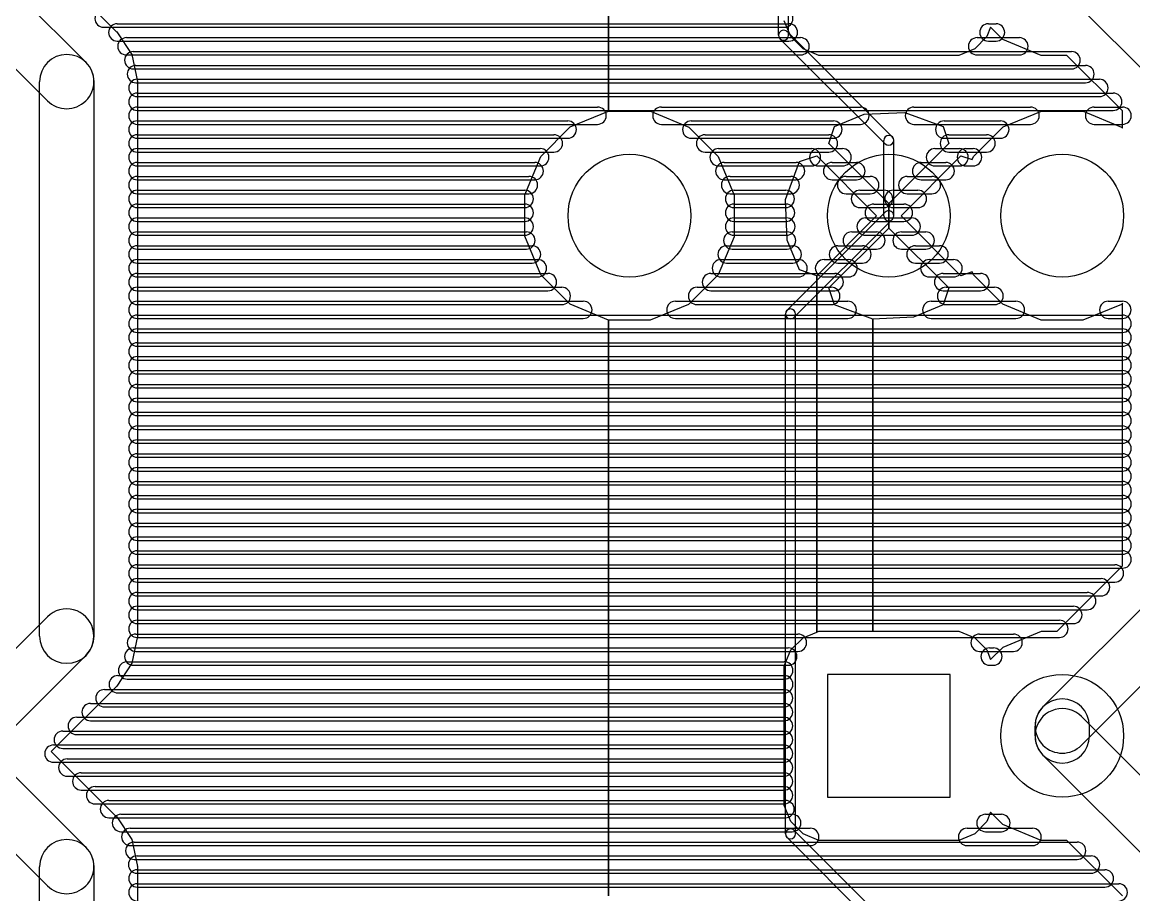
# Model space of a CAD drawing. Extents: x 25909 to 94169, y 14485 to 72115.
# Drawn here: x 83089 to 89500, y 19406 to 24439 of the extents above; entities that cross this region are included whole.
import ezdxf

# ---------------------------------------------------------------- set-up
doc = ezdxf.new("R2010")
doc.units = 0
doc.layers.add('BLACK', color=1, linetype='CONTINUOUS')

msp = doc.modelspace()

# ---------------------------------------------------------------- linework, layer by layer
at = {"layer": 'BLACK'}
for p, q in [((86470, 23926), (86470, 27248)), ((86470, 27248), (86470, 23926)), ((87451, 24364), (87451, 27244)), ((87509, 24364), (87509, 27244)), ((83456, 24208), (82702, 24962)), ((83194, 24824), (83631, 24386)), ((83234, 23986), (82480, 24740)), ((89730, 23986), (88976, 24740)), ((83637, 24430), (87511, 24430)), ((83637, 24430), (87511, 24430)), ((87522, 24356), (87484, 24448)), ((88661, 24430), (88705, 24430)), ((88661, 24430), (88705, 24430)), ((83558, 24410), (87484, 24410)), ((83558, 24410), (87484, 24410)), ((83631, 24386), (83634, 24384)), ((83634, 24384), (83722, 24252)), ((88107, 23778), (87500, 24385)), ((88674, 24411), (88652, 24356)), ((88745, 24340), (88674, 24411)), ((83637, 24330), (87511, 24330)), ((83637, 24330), (87511, 24330)), ((83690, 24350), (87578, 24350)), ((83690, 24350), (87578, 24350)), ((88066, 23737), (87459, 24344)), ((87592, 24286), (87522, 24356)), ((88652, 24356), (88582, 24286)), ((88596, 24350), (88840, 24350)), ((88596, 24350), (88840, 24350)), ((88661, 24330), (88705, 24330)), ((88661, 24330), (88705, 24330)), ((88966, 24248), (88745, 24340)), ((83690, 24250), (87578, 24250)), ((83690, 24250), (87578, 24250)), ((83722, 24252), (83753, 24097)), ((83729, 24270), (89141, 24270)), ((83729, 24270), (89141, 24270)), ((87683, 24248), (87592, 24286)), ((88490, 24248), (87683, 24248)), ((88582, 24286), (88490, 24248)), ((88596, 24250), (88840, 24250)), ((88596, 24250), (88840, 24250)), ((89114, 24248), (88966, 24248)), ((89435, 23928), (89114, 24248)), ((83729, 24170), (89141, 24170)), ((83729, 24170), (89141, 24170)), ((83745, 24190), (89221, 24190)), ((83745, 24190), (89221, 24190)), ((83753, 24110), (89301, 24110)), ((83753, 24110), (89301, 24110)), ((83189, 20898), (83189, 24096)), ((83503, 20898), (83503, 24096)), ((83745, 24090), (89221, 24090)), ((83745, 24090), (89221, 24090)), ((83753, 24097), (83752, 24097)), ((83752, 24097), (83753, 24096)), ((83753, 24096), (83753, 20898)), ((83753, 24030), (89381, 24030)), ((83753, 24030), (89381, 24030)), ((83753, 24010), (89301, 24010)), ((83753, 24010), (89301, 24010)), ((83753, 23950), (86407, 23950)), ((83753, 23950), (86407, 23950)), ((83753, 23930), (89381, 23930)), ((83753, 23930), (89381, 23930)), ((86250, 23835), (86470, 23926)), ((86470, 23926), (86712, 23926)), ((86712, 23926), (86933, 23834)), ((86775, 23950), (87923, 23950)), ((86775, 23950), (87923, 23950)), ((87945, 23909), (88180, 23919)), ((88180, 23919), (88400, 23838)), ((88232, 23950), (88904, 23950)), ((88232, 23950), (88904, 23950)), ((88746, 23835), (88968, 23926)), ((88968, 23926), (89208, 23926)), ((89208, 23926), (89429, 23834)), ((89271, 23950), (89435, 23950)), ((89271, 23950), (89435, 23950)), ((89435, 23828), (89435, 23928)), ((83753, 23870), (86235, 23870)), ((83753, 23870), (86235, 23870)), ((83753, 23850), (86407, 23850)), ((83753, 23850), (86407, 23850)), ((86775, 23850), (87923, 23850)), ((86775, 23850), (87923, 23850)), ((86947, 23870), (87767, 23870)), ((86947, 23870), (87767, 23870)), ((87774, 23838), (87945, 23909)), ((88232, 23850), (88904, 23850)), ((88232, 23850), (88904, 23850)), ((88406, 23870), (88730, 23870)), ((88406, 23870), (88730, 23870)), ((89271, 23850), (89435, 23850)), ((89271, 23850), (89435, 23850)), ((83753, 23790), (86155, 23790)), ((83753, 23790), (86155, 23790)), ((86080, 23665), (86250, 23835)), ((86933, 23834), (87103, 23664)), ((87027, 23790), (87741, 23790)), ((87027, 23790), (87741, 23790)), ((87741, 23739), (87774, 23838)), ((88400, 23838), (88433, 23739)), ((88433, 23790), (88651, 23790)), ((88433, 23790), (88651, 23790)), ((88576, 23665), (88746, 23835)), ((89429, 23834), (89435, 23828)), ((83753, 23770), (86235, 23770)), ((83753, 23770), (86235, 23770)), ((86947, 23770), (87767, 23770)), ((86947, 23770), (87767, 23770)), ((88087, 23394), (87741, 23739)), ((88058, 23323), (88058, 23757)), ((88433, 23739), (88087, 23394)), ((88116, 23323), (88116, 23757)), ((88406, 23770), (88730, 23770)), ((88406, 23770), (88730, 23770)), ((83753, 23710), (86077, 23710)), ((83753, 23710), (86077, 23710)), ((83753, 23690), (86155, 23690)), ((83753, 23690), (86155, 23690)), ((85988, 23444), (86080, 23665)), ((87027, 23690), (87741, 23690)), ((87027, 23690), (87741, 23690)), ((87103, 23664), (87194, 23442)), ((87105, 23710), (87643, 23710)), ((87105, 23710), (87643, 23710)), ((87572, 23636), (87671, 23669)), ((87671, 23669), (88016, 23323)), ((87680, 23710), (87820, 23710)), ((87680, 23710), (87820, 23710)), ((88158, 23323), (88503, 23669)), ((88353, 23710), (88495, 23710)), ((88353, 23710), (88495, 23710)), ((88433, 23690), (88651, 23690)), ((88433, 23690), (88651, 23690)), ((88503, 23669), (88568, 23648)), ((88531, 23710), (88573, 23710)), ((88531, 23710), (88573, 23710)), ((88568, 23648), (88576, 23665)), ((83753, 23630), (86045, 23630)), ((83753, 23630), (86045, 23630)), ((83753, 23610), (86077, 23610)), ((83753, 23610), (86077, 23610)), ((87105, 23610), (87643, 23610)), ((87105, 23610), (87643, 23610)), ((87138, 23630), (87552, 23630)), ((87138, 23630), (87552, 23630)), ((87491, 23416), (87572, 23636)), ((87680, 23610), (87820, 23610)), ((87680, 23610), (87820, 23610)), ((87760, 23630), (87900, 23630)), ((87760, 23630), (87900, 23630)), ((88273, 23630), (88415, 23630)), ((88273, 23630), (88415, 23630)), ((88353, 23610), (88495, 23610)), ((88353, 23610), (88495, 23610)), ((88531, 23610), (88573, 23610)), ((88531, 23610), (88573, 23610)), ((83753, 23550), (86011, 23550)), ((83753, 23550), (86011, 23550)), ((83753, 23530), (86045, 23530)), ((83753, 23530), (86045, 23530)), ((87138, 23530), (87552, 23530)), ((87138, 23530), (87552, 23530)), ((87171, 23550), (87521, 23550)), ((87171, 23550), (87521, 23550)), ((87760, 23530), (87900, 23530)), ((87760, 23530), (87900, 23530)), ((87840, 23550), (87980, 23550)), ((87840, 23550), (87980, 23550)), ((88193, 23550), (88335, 23550)), ((88193, 23550), (88335, 23550)), ((88273, 23530), (88415, 23530)), ((88273, 23530), (88415, 23530)), ((83753, 23470), (85987, 23470)), ((83753, 23470), (85987, 23470)), ((87194, 23470), (87492, 23470)), ((87194, 23470), (87492, 23470)), ((87920, 23470), (88060, 23470)), ((87920, 23470), (88060, 23470)), ((88113, 23470), (88255, 23470)), ((88113, 23470), (88255, 23470)), ((83753, 23450), (86011, 23450)), ((83753, 23450), (86011, 23450)), ((85988, 23204), (85988, 23444)), ((87171, 23450), (87521, 23450)), ((87171, 23450), (87521, 23450)), ((87194, 23442), (87194, 23202)), ((87501, 23181), (87491, 23416)), ((87840, 23450), (87980, 23450)), ((87840, 23450), (87980, 23450)), ((88193, 23450), (88335, 23450)), ((88193, 23450), (88335, 23450)), ((83753, 23390), (85987, 23390)), ((83753, 23390), (85987, 23390)), ((83753, 23370), (85987, 23370)), ((83753, 23370), (85987, 23370)), ((87194, 23390), (87494, 23390)), ((87194, 23390), (87494, 23390)), ((87194, 23370), (87492, 23370)), ((87194, 23370), (87492, 23370)), ((87500, 22778), (88065, 23343)), ((87920, 23370), (88060, 23370)), ((87920, 23370), (88060, 23370)), ((88000, 23390), (88174, 23390)), ((88000, 23390), (88174, 23390)), ((88087, 23252), (88087, 23394)), ((88087, 23394), (88087, 23252)), ((88113, 23370), (88255, 23370)), ((88113, 23370), (88255, 23370)), ((83753, 23310), (85987, 23310)), ((83753, 23310), (85987, 23310)), ((83753, 23290), (85987, 23290)), ((83753, 23290), (85987, 23290)), ((87194, 23310), (87496, 23310)), ((87194, 23310), (87496, 23310)), ((87194, 23290), (87494, 23290)), ((87194, 23290), (87494, 23290)), ((87541, 22737), (88106, 23302)), ((88016, 23323), (87671, 22977)), ((87953, 23310), (88219, 23310)), ((87953, 23310), (88219, 23310)), ((88000, 23290), (88174, 23290)), ((88000, 23290), (88174, 23290)), ((88503, 22977), (88158, 23323)), ((83753, 23230), (85997, 23230)), ((83753, 23230), (85997, 23230)), ((83753, 23210), (85987, 23210)), ((83753, 23210), (85987, 23210)), ((87184, 23230), (87500, 23230)), ((87184, 23230), (87500, 23230)), ((87194, 23210), (87496, 23210)), ((87194, 23210), (87496, 23210)), ((87741, 22907), (88087, 23252)), ((87873, 23230), (88015, 23230)), ((87873, 23230), (88015, 23230)), ((87953, 23210), (88219, 23210)), ((87953, 23210), (88219, 23210)), ((88087, 23252), (88433, 22907)), ((88160, 23230), (88300, 23230)), ((88160, 23230), (88300, 23230)), ((83753, 23150), (86029, 23150)), ((83753, 23150), (86029, 23150)), ((86079, 22982), (85988, 23204)), ((87194, 23202), (87102, 22981)), ((87151, 23150), (87533, 23150)), ((87151, 23150), (87533, 23150)), ((87572, 23010), (87501, 23181)), ((87793, 23150), (87935, 23150)), ((87793, 23150), (87935, 23150)), ((88240, 23150), (88380, 23150)), ((88240, 23150), (88380, 23150)), ((83753, 23130), (85997, 23130)), ((83753, 23130), (85997, 23130)), ((87184, 23130), (87500, 23130)), ((87184, 23130), (87500, 23130)), ((87873, 23130), (88015, 23130)), ((87873, 23130), (88015, 23130)), ((88160, 23130), (88300, 23130)), ((88160, 23130), (88300, 23130)), ((83753, 23070), (86063, 23070)), ((83753, 23070), (86063, 23070)), ((83753, 23050), (86029, 23050)), ((83753, 23050), (86029, 23050)), ((87118, 23070), (87566, 23070)), ((87118, 23070), (87566, 23070)), ((87151, 23050), (87533, 23050)), ((87151, 23050), (87533, 23050)), ((87713, 23070), (87855, 23070)), ((87713, 23070), (87855, 23070)), ((87793, 23050), (87935, 23050)), ((87793, 23050), (87935, 23050)), ((88240, 23050), (88380, 23050)), ((88240, 23050), (88380, 23050)), ((88320, 23070), (88460, 23070)), ((88320, 23070), (88460, 23070)), ((83753, 22990), (86121, 22990)), ((83753, 22990), (86121, 22990)), ((83753, 22970), (86063, 22970)), ((83753, 22970), (86063, 22970)), ((86249, 22812), (86079, 22982)), ((87102, 22981), (86932, 22811)), ((87061, 22990), (87775, 22990)), ((87061, 22990), (87775, 22990)), ((87118, 22970), (87566, 22970)), ((87118, 22970), (87566, 22970)), ((87671, 22977), (87572, 23010)), ((87671, 20921), (87671, 22977)), ((87671, 22977), (87671, 20921)), ((87713, 22970), (87855, 22970)), ((87713, 22970), (87855, 22970)), ((88320, 22970), (88460, 22970)), ((88320, 22970), (88460, 22970)), ((88400, 22990), (88616, 22990)), ((88400, 22990), (88616, 22990)), ((88568, 22999), (88503, 22977)), ((88575, 22982), (88568, 22999)), ((88745, 22812), (88575, 22982)), ((83753, 22910), (86201, 22910)), ((83753, 22910), (86201, 22910)), ((83753, 22890), (86121, 22890)), ((83753, 22890), (86121, 22890)), ((86981, 22910), (87755, 22910)), ((86981, 22910), (87755, 22910)), ((87061, 22890), (87775, 22890)), ((87061, 22890), (87775, 22890)), ((87774, 22808), (87741, 22907)), ((88433, 22907), (88400, 22808)), ((88400, 22890), (88616, 22890)), ((88400, 22890), (88616, 22890)), ((88417, 22910), (88697, 22910)), ((88417, 22910), (88697, 22910)), ((83753, 22830), (86325, 22830)), ((83753, 22830), (86325, 22830)), ((86856, 22830), (87850, 22830)), ((86856, 22830), (87850, 22830)), ((88332, 22830), (88820, 22830)), ((88332, 22830), (88820, 22830)), ((89352, 22830), (89434, 22830)), ((89352, 22830), (89434, 22830)), ((83753, 22810), (86201, 22810)), ((83753, 22810), (86201, 22810)), ((86470, 22720), (86249, 22812)), ((86932, 22811), (86710, 22720)), ((86981, 22810), (87755, 22810)), ((86981, 22810), (87755, 22810)), ((87994, 22727), (87774, 22808)), ((88400, 22808), (88229, 22737)), ((88417, 22810), (88697, 22810)), ((88417, 22810), (88697, 22810)), ((88966, 22720), (88745, 22812)), ((89428, 22811), (89206, 22720)), ((89435, 22818), (89428, 22811)), ((89435, 21303), (89435, 22818)), ((83753, 22750), (89435, 22750)), ((83753, 22750), (89435, 22750)), ((83753, 22730), (86325, 22730)), ((83753, 22730), (86325, 22730)), ((86470, 19399), (86470, 22720)), ((86710, 22720), (86470, 22720)), ((86470, 22720), (86470, 19399)), ((86856, 22730), (87850, 22730)), ((86856, 22730), (87850, 22730)), ((87491, 19758), (87491, 22756)), ((87549, 19758), (87549, 22756)), ((88229, 22737), (87994, 22727)), ((87994, 20926), (87994, 22727)), ((87994, 22727), (87994, 20926)), ((88332, 22730), (88820, 22730)), ((88332, 22730), (88820, 22730)), ((89206, 22720), (88966, 22720)), ((89352, 22730), (89434, 22730)), ((89352, 22730), (89434, 22730)), ((83753, 22670), (89435, 22670)), ((83753, 22670), (89435, 22670)), ((83753, 22650), (89435, 22650)), ((83753, 22650), (89435, 22650)), ((83753, 22590), (89435, 22590)), ((83753, 22590), (89435, 22590)), ((83753, 22570), (89435, 22570)), ((83753, 22570), (89435, 22570)), ((83753, 22510), (89435, 22510)), ((83753, 22510), (89435, 22510)), ((83753, 22490), (89435, 22490)), ((83753, 22490), (89435, 22490)), ((83753, 22430), (89435, 22430)), ((83753, 22430), (89435, 22430)), ((83753, 22410), (89435, 22410)), ((83753, 22410), (89435, 22410)), ((83753, 22350), (89435, 22350)), ((83753, 22350), (89435, 22350)), ((83753, 22330), (89435, 22330)), ((83753, 22330), (89435, 22330)), ((83753, 22270), (89435, 22270)), ((83753, 22270), (89435, 22270)), ((83753, 22250), (89435, 22250)), ((83753, 22250), (89435, 22250)), ((83753, 22190), (89435, 22190)), ((83753, 22190), (89435, 22190)), ((83753, 22170), (89435, 22170)), ((83753, 22170), (89435, 22170)), ((83753, 22110), (89435, 22110)), ((83753, 22110), (89435, 22110)), ((83753, 22090), (89435, 22090)), ((83753, 22090), (89435, 22090)), ((83753, 22030), (89435, 22030)), ((83753, 22030), (89435, 22030)), ((83753, 22010), (89435, 22010)), ((83753, 22010), (89435, 22010)), ((83753, 21950), (89435, 21950)), ((83753, 21950), (89435, 21950)), ((83753, 21930), (89435, 21930)), ((83753, 21930), (89435, 21930)), ((83753, 21870), (89435, 21870)), ((83753, 21870), (89435, 21870)), ((83753, 21850), (89435, 21850)), ((83753, 21850), (89435, 21850)), ((83753, 21790), (89435, 21790)), ((83753, 21790), (89435, 21790)), ((83753, 21770), (89435, 21770)), ((83753, 21770), (89435, 21770)), ((83753, 21710), (89435, 21710)), ((83753, 21710), (89435, 21710)), ((83753, 21690), (89435, 21690)), ((83753, 21690), (89435, 21690)), ((83753, 21630), (89435, 21630)), ((83753, 21630), (89435, 21630)), ((83753, 21610), (89435, 21610)), ((83753, 21610), (89435, 21610)), ((83753, 21550), (89435, 21550)), ((83753, 21550), (89435, 21550)), ((83753, 21530), (89435, 21530)), ((83753, 21530), (89435, 21530)), ((83753, 21470), (89435, 21470)), ((83753, 21470), (89435, 21470)), ((83753, 21450), (89435, 21450)), ((83753, 21450), (89435, 21450)), ((83753, 21390), (89435, 21390)), ((83753, 21390), (89435, 21390)), ((83753, 21370), (89435, 21370)), ((83753, 21370), (89435, 21370)), ((83753, 21310), (89391, 21310)), ((83753, 21310), (89391, 21310)), ((83753, 21290), (89435, 21290)), ((83753, 21290), (89435, 21290)), ((89058, 20926), (89435, 21303)), ((83753, 21230), (89311, 21230)), ((83753, 21230), (89311, 21230)), ((88976, 20491), (89730, 21245)), ((83753, 21210), (89391, 21210)), ((83753, 21210), (89391, 21210)), ((83753, 21150), (89231, 21150)), ((83753, 21150), (89231, 21150)), ((83753, 21130), (89311, 21130)), ((83753, 21130), (89311, 21130)), ((83753, 21070), (89151, 21070)), ((83753, 21070), (89151, 21070)), ((83753, 21050), (89231, 21050)), ((83753, 21050), (89231, 21050)), ((82660, 20435), (83234, 21009)), ((83753, 20990), (89071, 20990)), ((83753, 20990), (89071, 20990)), ((83753, 20970), (89151, 20970)), ((83753, 20970), (89151, 20970)), ((89198, 20269), (89952, 21023)), ((83745, 20910), (87563, 20910)), ((83745, 20910), (87563, 20910)), ((87592, 20888), (87671, 20921)), ((87671, 20921), (87684, 20926)), ((87684, 20926), (87994, 20926)), ((87994, 20926), (88491, 20926)), ((88491, 20926), (88582, 20888)), ((88610, 20910), (88806, 20910)), ((88610, 20910), (88806, 20910)), ((88746, 20835), (88968, 20926)), ((88968, 20926), (89058, 20926)), ((83753, 20898), (83722, 20742)), ((83753, 20890), (89071, 20890)), ((83753, 20890), (89071, 20890)), ((87522, 20818), (87592, 20888)), ((88582, 20888), (88652, 20818)), ((88674, 20764), (88746, 20835)), ((82882, 20213), (83456, 20787)), ((83729, 20830), (87507, 20830)), ((83729, 20830), (87507, 20830)), ((83745, 20810), (87563, 20810)), ((83745, 20810), (87563, 20810)), ((87484, 20727), (87522, 20818)), ((88610, 20810), (88806, 20810)), ((88610, 20810), (88806, 20810)), ((88652, 20818), (88674, 20764)), ((88668, 20830), (88690, 20830)), ((88668, 20830), (88690, 20830)), ((83722, 20742), (83634, 20610)), ((83694, 20750), (87484, 20750)), ((83694, 20750), (87484, 20750)), ((83729, 20730), (87507, 20730)), ((83729, 20730), (87507, 20730)), ((87484, 19920), (87484, 20727)), ((88668, 20730), (88690, 20730)), ((88668, 20730), (88690, 20730)), ((83640, 20670), (87484, 20670)), ((83640, 20670), (87484, 20670)), ((83694, 20650), (87484, 20650)), ((83694, 20650), (87484, 20650)), ((88441, 20677), (87733, 20677)), ((87733, 20677), (87733, 19969)), ((88441, 19969), (88441, 20677)), ((83634, 20610), (83256, 20233)), ((83563, 20590), (87483, 20590)), ((83563, 20590), (87483, 20590)), ((83640, 20570), (87484, 20570)), ((83640, 20570), (87484, 20570)), ((83483, 20510), (87483, 20510)), ((83483, 20510), (87483, 20510)), ((83563, 20490), (87483, 20490)), ((83563, 20490), (87483, 20490)), ((83456, 19680), (82702, 20434)), ((83403, 20430), (87483, 20430)), ((83403, 20430), (87483, 20430)), ((83483, 20410), (87483, 20410)), ((83483, 20410), (87483, 20410)), ((89952, 19680), (89198, 20434)), ((83323, 20350), (87483, 20350)), ((83323, 20350), (87483, 20350)), ((83403, 20330), (87483, 20330)), ((83403, 20330), (87483, 20330)), ((88930, 20323), (88930, 20379)), ((89244, 20323), (89244, 20379)), ((83269, 20270), (87483, 20270)), ((83269, 20270), (87483, 20270)), ((83234, 19458), (82480, 20212)), ((83256, 20233), (83631, 19858)), ((83323, 20250), (87483, 20250)), ((83323, 20250), (87483, 20250)), ((89730, 19458), (88976, 20212)), ((83269, 20170), (87483, 20170)), ((83269, 20170), (87483, 20170)), ((83349, 20190), (87483, 20190)), ((83349, 20190), (87483, 20190)), ((83349, 20090), (87483, 20090)), ((83349, 20090), (87483, 20090)), ((83429, 20110), (87483, 20110)), ((83429, 20110), (87483, 20110)), ((83429, 20010), (87483, 20010)), ((83429, 20010), (87483, 20010)), ((83509, 20030), (87483, 20030)), ((83509, 20030), (87483, 20030)), ((83589, 19950), (87491, 19950)), ((83589, 19950), (87491, 19950)), ((87733, 19969), (88441, 19969)), ((83509, 19930), (87483, 19930)), ((83509, 19930), (87483, 19930)), ((87522, 19828), (87484, 19920)), ((88674, 19883), (88652, 19828)), ((88745, 19812), (88674, 19883)), ((83589, 19850), (87491, 19850)), ((83589, 19850), (87491, 19850)), ((83631, 19858), (83634, 19856)), ((83634, 19856), (83722, 19724)), ((83658, 19870), (87530, 19870)), ((83658, 19870), (87530, 19870)), ((87592, 19758), (87522, 19828)), ((88652, 19828), (88582, 19758)), ((88644, 19870), (88736, 19870)), ((88644, 19870), (88736, 19870)), ((88966, 19720), (88745, 19812)), ((83658, 19770), (87530, 19770)), ((83658, 19770), (87530, 19770)), ((83712, 19790), (87634, 19790)), ((83712, 19790), (87634, 19790)), ((88106, 19212), (87541, 19777)), ((87683, 19720), (87592, 19758)), ((88582, 19758), (88490, 19720)), ((88538, 19790), (88916, 19790)), ((88538, 19790), (88916, 19790)), ((88644, 19770), (88736, 19770)), ((88644, 19770), (88736, 19770)), ((83712, 19690), (87634, 19690)), ((83712, 19690), (87634, 19690)), ((83722, 19724), (83753, 19569)), ((83735, 19710), (89173, 19710)), ((83735, 19710), (89173, 19710)), ((88065, 19171), (87500, 19736)), ((88490, 19720), (87683, 19720)), ((88538, 19690), (88916, 19690)), ((88538, 19690), (88916, 19690)), ((89114, 19720), (88966, 19720)), ((89435, 19400), (89114, 19720)), ((83751, 19630), (89253, 19630)), ((83751, 19630), (89253, 19630)), ((83189, 16490), (83189, 19568)), ((83503, 16490), (83503, 19568)), ((83735, 19610), (89173, 19610)), ((83735, 19610), (89173, 19610)), ((83753, 19569), (83752, 19569)), ((83752, 19569), (83753, 19568)), ((83753, 19568), (83753, 16489)), ((83751, 19530), (89253, 19530)), ((83751, 19530), (89253, 19530)), ((83753, 19550), (89333, 19550)), ((83753, 19550), (89333, 19550)), ((83753, 19470), (89413, 19470)), ((83753, 19470), (89413, 19470)), ((83753, 19450), (89333, 19450)), ((83753, 19450), (89333, 19450))]:
    msp.add_line(p, q, dxfattribs=at)
for centre in [(86591, 23323), (88087, 23323), (89087, 23323), (89087, 20323)]:
    msp.add_circle(centre, 354, dxfattribs=at)
for centre, radius, start, end in [((83558, 24460), 50, 90, 270), ((83558, 24460), 50, 90, 270), ((87484, 24460), 50, 270, 450), ((87484, 24460), 50, 270, 450), ((83637, 24380), 50, 90, 270), ((83637, 24380), 50, 90, 270), ((87511, 24380), 50, 270, 450), ((87511, 24380), 50, 270, 450), ((88661, 24380), 50, 90, 270), ((88661, 24380), 50, 90, 270), ((88705, 24380), 50, 270, 450), ((88705, 24380), 50, 270, 450), ((87480, 24364), 29, 405, 585), ((87480, 24364), 29, 180, 360), ((83690, 24300), 50, 90, 270), ((83690, 24300), 50, 90, 270), ((87578, 24300), 50, 270, 450), ((87578, 24300), 50, 270, 450), ((88596, 24300), 50, 90, 270), ((88596, 24300), 50, 90, 270), ((88840, 24300), 50, 270, 450), ((88840, 24300), 50, 270, 450), ((83346, 24096), 157, 360, 540), ((83729, 24220), 50, 90, 270), ((83729, 24220), 50, 90, 270), ((89141, 24220), 50, 270, 450), ((89141, 24220), 50, 270, 450), ((83345, 24097), 157, 225, 405), ((83745, 24140), 50, 90, 270), ((83745, 24140), 50, 90, 270), ((89221, 24140), 50, 270, 450), ((89221, 24140), 50, 270, 450), ((83753, 24060), 50, 90, 270), ((83753, 24060), 50, 90, 270), ((89301, 24060), 50, 270, 450), ((89301, 24060), 50, 270, 450), ((83753, 23980), 50, 90, 270), ((83753, 23980), 50, 90, 270), ((89381, 23980), 50, 270, 450), ((89381, 23980), 50, 270, 450), ((83753, 23900), 50, 90, 270), ((83753, 23900), 50, 90, 270), ((86407, 23900), 50, 270, 450), ((86407, 23900), 50, 270, 450), ((86775, 23900), 50, 90, 270), ((86775, 23900), 50, 90, 270), ((87923, 23900), 50, 270, 450), ((87923, 23900), 50, 270, 450), ((88232, 23900), 50, 90, 270), ((88232, 23900), 50, 90, 270), ((88904, 23900), 50, 270, 450), ((88904, 23900), 50, 270, 450), ((89271, 23900), 50, 90, 270), ((89271, 23900), 50, 90, 270), ((89435, 23900), 50, 270, 450), ((89435, 23900), 50, 270, 450), ((83753, 23820), 50, 90, 270), ((83753, 23820), 50, 90, 270), ((86235, 23820), 50, 270, 450), ((86235, 23820), 50, 270, 450), ((86947, 23820), 50, 90, 270), ((86947, 23820), 50, 90, 270), ((87767, 23820), 50, 270, 450), ((87767, 23820), 50, 270, 450), ((88406, 23820), 50, 90, 270), ((88406, 23820), 50, 90, 270), ((88730, 23820), 50, 270, 450), ((88730, 23820), 50, 270, 450), ((83753, 23740), 50, 90, 270), ((83753, 23740), 50, 90, 270), ((86155, 23740), 50, 270, 450), ((86155, 23740), 50, 270, 450), ((87027, 23740), 50, 90, 270), ((87027, 23740), 50, 90, 270), ((87741, 23740), 50, 270, 450), ((87741, 23740), 50, 270, 450), ((88087, 23757), 29, 360, 540), ((88433, 23740), 50, 90, 270), ((88433, 23740), 50, 90, 270), ((88651, 23740), 50, 270, 450), ((88651, 23740), 50, 270, 450), ((88086, 23758), 29, 225, 405), ((83753, 23660), 50, 90, 270), ((83753, 23660), 50, 90, 270), ((86077, 23660), 50, 270, 450), ((86077, 23660), 50, 270, 450), ((87105, 23660), 50, 90, 270), ((87105, 23660), 50, 90, 270), ((87680, 23660), 50, 90, 270), ((87680, 23660), 50, 90, 270), ((87643, 23660), 50, 270, 450), ((87643, 23660), 50, 270, 450), ((87820, 23660), 50, 270, 450), ((87820, 23660), 50, 270, 450), ((88353, 23660), 50, 90, 270), ((88353, 23660), 50, 90, 270), ((88531, 23660), 50, 90, 270), ((88531, 23660), 50, 90, 270), ((88495, 23660), 50, 270, 450), ((88495, 23660), 50, 270, 450), ((88573, 23660), 50, 270, 450), ((88573, 23660), 50, 270, 450), ((83753, 23580), 50, 90, 270), ((83753, 23580), 50, 90, 270), ((86045, 23580), 50, 270, 450), ((86045, 23580), 50, 270, 450), ((87138, 23580), 50, 90, 270), ((87138, 23580), 50, 90, 270), ((87552, 23580), 50, 270, 450), ((87552, 23580), 50, 270, 450), ((87760, 23580), 50, 90, 270), ((87760, 23580), 50, 90, 270), ((87900, 23580), 50, 270, 450), ((87900, 23580), 50, 270, 450), ((88273, 23580), 50, 90, 270), ((88273, 23580), 50, 90, 270), ((88415, 23580), 50, 270, 450), ((88415, 23580), 50, 270, 450), ((83753, 23500), 50, 90, 270), ((83753, 23500), 50, 90, 270), ((86011, 23500), 50, 270, 450), ((86011, 23500), 50, 270, 450), ((87171, 23500), 50, 90, 270), ((87171, 23500), 50, 90, 270), ((87521, 23500), 50, 270, 450), ((87521, 23500), 50, 270, 450), ((87840, 23500), 50, 90, 270), ((87840, 23500), 50, 90, 270), ((87980, 23500), 50, 270, 450), ((87980, 23500), 50, 270, 450), ((88193, 23500), 50, 90, 270), ((88193, 23500), 50, 90, 270), ((88335, 23500), 50, 270, 450), ((88335, 23500), 50, 270, 450), ((83753, 23420), 50, 90, 270), ((83753, 23420), 50, 90, 270), ((85987, 23420), 50, 270, 450), ((85987, 23420), 50, 270, 450), ((87194, 23420), 50, 90, 270), ((87194, 23420), 50, 90, 270), ((87492, 23420), 50, 270, 450), ((87492, 23420), 50, 270, 450), ((87920, 23420), 50, 90, 270), ((87920, 23420), 50, 90, 270), ((88060, 23420), 50, 270, 450), ((88060, 23420), 50, 270, 450), ((88113, 23420), 50, 90, 270), ((88113, 23420), 50, 90, 270), ((88255, 23420), 50, 270, 450), ((88255, 23420), 50, 270, 450), ((83753, 23340), 50, 90, 270), ((83753, 23340), 50, 90, 270), ((85987, 23340), 50, 270, 450), ((85987, 23340), 50, 270, 450), ((87194, 23340), 50, 90, 270), ((87194, 23340), 50, 90, 270), ((87494, 23340), 50, 270, 450), ((87494, 23340), 50, 270, 450), ((88000, 23340), 50, 90, 270), ((88000, 23340), 50, 90, 270), ((88086, 23323), 29, 315, 495), ((88174, 23340), 50, 270, 450), ((88174, 23340), 50, 270, 450), ((83753, 23260), 50, 90, 270), ((83753, 23260), 50, 90, 270), ((85987, 23260), 50, 270, 450), ((85987, 23260), 50, 270, 450), ((87194, 23260), 50, 90, 270), ((87194, 23260), 50, 90, 270), ((87496, 23260), 50, 270, 450), ((87496, 23260), 50, 270, 450), ((87953, 23260), 50, 90, 270), ((87953, 23260), 50, 90, 270), ((88087, 23323), 29, 180, 360), ((88219, 23260), 50, 270, 450), ((88219, 23260), 50, 270, 450), ((83753, 23180), 50, 90, 270), ((83753, 23180), 50, 90, 270), ((85997, 23180), 50, 270, 450), ((85997, 23180), 50, 270, 450), ((87184, 23180), 50, 90, 270), ((87184, 23180), 50, 90, 270), ((87500, 23180), 50, 270, 450), ((87500, 23180), 50, 270, 450), ((87873, 23180), 50, 90, 270), ((87873, 23180), 50, 90, 270), ((88015, 23180), 50, 270, 450), ((88015, 23180), 50, 270, 450), ((88160, 23180), 50, 90, 270), ((88160, 23180), 50, 90, 270), ((88300, 23180), 50, 270, 450), ((88300, 23180), 50, 270, 450), ((83753, 23100), 50, 90, 270), ((83753, 23100), 50, 90, 270), ((86029, 23100), 50, 270, 450), ((86029, 23100), 50, 270, 450), ((87151, 23100), 50, 90, 270), ((87151, 23100), 50, 90, 270), ((87533, 23100), 50, 270, 450), ((87533, 23100), 50, 270, 450), ((87793, 23100), 50, 90, 270), ((87793, 23100), 50, 90, 270), ((87935, 23100), 50, 270, 450), ((87935, 23100), 50, 270, 450), ((88240, 23100), 50, 90, 270), ((88240, 23100), 50, 90, 270), ((88380, 23100), 50, 270, 450), ((88380, 23100), 50, 270, 450), ((83753, 23020), 50, 90, 270), ((83753, 23020), 50, 90, 270), ((86063, 23020), 50, 270, 450), ((86063, 23020), 50, 270, 450), ((87118, 23020), 50, 90, 270), ((87118, 23020), 50, 90, 270), ((87566, 23020), 50, 270, 450), ((87566, 23020), 50, 270, 450), ((87713, 23020), 50, 90, 270), ((87713, 23020), 50, 90, 270), ((87855, 23020), 50, 270, 450), ((87855, 23020), 50, 270, 450), ((88320, 23020), 50, 90, 270), ((88320, 23020), 50, 90, 270), ((88460, 23020), 50, 270, 450), ((88460, 23020), 50, 270, 450), ((83753, 22940), 50, 90, 270), ((83753, 22940), 50, 90, 270), ((86121, 22940), 50, 270, 450), ((86121, 22940), 50, 270, 450), ((87061, 22940), 50, 90, 270), ((87061, 22940), 50, 90, 270), ((87775, 22940), 50, 270, 450), ((87775, 22940), 50, 270, 450), ((88400, 22940), 50, 90, 270), ((88400, 22940), 50, 90, 270), ((88616, 22940), 50, 270, 450), ((88616, 22940), 50, 270, 450), ((83753, 22860), 50, 90, 270), ((83753, 22860), 50, 90, 270), ((86201, 22860), 50, 270, 450), ((86201, 22860), 50, 270, 450), ((86981, 22860), 50, 90, 270), ((86981, 22860), 50, 90, 270), ((87755, 22860), 50, 270, 450), ((87755, 22860), 50, 270, 450), ((88417, 22860), 50, 90, 270), ((88417, 22860), 50, 90, 270), ((88697, 22860), 50, 270, 450), ((88697, 22860), 50, 270, 450), ((83753, 22780), 50, 90, 270), ((83753, 22780), 50, 90, 270), ((86325, 22780), 50, 270, 450), ((86325, 22780), 50, 270, 450), ((86856, 22780), 50, 90, 270), ((86856, 22780), 50, 90, 270), ((87850, 22780), 50, 270, 450), ((87850, 22780), 50, 270, 450), ((88332, 22780), 50, 90, 270), ((88332, 22780), 50, 90, 270), ((88820, 22780), 50, 270, 450), ((88820, 22780), 50, 270, 450), ((89352, 22780), 50, 90, 270), ((89352, 22780), 50, 90, 270), ((89434, 22780), 50, 270, 450), ((89434, 22780), 50, 270, 450), ((87520, 22756), 29, 360, 540), ((87520, 22757), 29, 135, 315), ((83753, 22700), 50, 90, 270), ((83753, 22700), 50, 90, 270), ((89435, 22700), 50, 270, 450), ((89435, 22700), 50, 270, 450), ((83753, 22620), 50, 90, 270), ((83753, 22620), 50, 90, 270), ((89435, 22620), 50, 270, 450), ((89435, 22620), 50, 270, 450), ((83753, 22540), 50, 90, 270), ((83753, 22540), 50, 90, 270), ((89435, 22540), 50, 270, 450), ((89435, 22540), 50, 270, 450), ((83753, 22460), 50, 90, 270), ((83753, 22460), 50, 90, 270), ((89435, 22460), 50, 270, 450), ((89435, 22460), 50, 270, 450), ((83753, 22380), 50, 90, 270), ((83753, 22380), 50, 90, 270), ((89435, 22380), 50, 270, 450), ((89435, 22380), 50, 270, 450), ((83753, 22300), 50, 90, 270), ((83753, 22300), 50, 90, 270), ((89435, 22300), 50, 270, 450), ((89435, 22300), 50, 270, 450), ((83753, 22220), 50, 90, 270), ((83753, 22220), 50, 90, 270), ((89435, 22220), 50, 270, 450), ((89435, 22220), 50, 270, 450), ((83753, 22140), 50, 90, 270), ((83753, 22140), 50, 90, 270), ((89435, 22140), 50, 270, 450), ((89435, 22140), 50, 270, 450), ((83753, 22060), 50, 90, 270), ((83753, 22060), 50, 90, 270), ((89435, 22060), 50, 270, 450), ((89435, 22060), 50, 270, 450), ((83753, 21980), 50, 90, 270), ((83753, 21980), 50, 90, 270), ((89435, 21980), 50, 270, 450), ((89435, 21980), 50, 270, 450), ((83753, 21900), 50, 90, 270), ((83753, 21900), 50, 90, 270), ((89435, 21900), 50, 270, 450), ((89435, 21900), 50, 270, 450), ((83753, 21820), 50, 90, 270), ((83753, 21820), 50, 90, 270), ((89435, 21820), 50, 270, 450), ((89435, 21820), 50, 270, 450), ((83753, 21740), 50, 90, 270), ((83753, 21740), 50, 90, 270), ((89435, 21740), 50, 270, 450), ((89435, 21740), 50, 270, 450), ((83753, 21660), 50, 90, 270), ((83753, 21660), 50, 90, 270), ((89435, 21660), 50, 270, 450), ((89435, 21660), 50, 270, 450), ((83753, 21580), 50, 90, 270), ((83753, 21580), 50, 90, 270), ((89435, 21580), 50, 270, 450), ((89435, 21580), 50, 270, 450), ((83753, 21500), 50, 90, 270), ((83753, 21500), 50, 90, 270), ((89435, 21500), 50, 270, 450), ((89435, 21500), 50, 270, 450), ((83753, 21420), 50, 90, 270), ((83753, 21420), 50, 90, 270), ((89435, 21420), 50, 270, 450), ((89435, 21420), 50, 270, 450), ((83753, 21340), 50, 90, 270), ((83753, 21340), 50, 90, 270), ((89435, 21340), 50, 270, 450), ((89435, 21340), 50, 270, 450), ((83753, 21260), 50, 90, 270), ((83753, 21260), 50, 90, 270), ((89391, 21260), 50, 270, 450), ((89391, 21260), 50, 270, 450), ((83753, 21180), 50, 90, 270), ((83753, 21180), 50, 90, 270), ((89311, 21180), 50, 270, 450), ((89311, 21180), 50, 270, 450), ((83753, 21100), 50, 90, 270), ((83753, 21100), 50, 90, 270), ((89231, 21100), 50, 270, 450), ((89231, 21100), 50, 270, 450), ((83345, 20898), 157, 315, 495), ((83753, 21020), 50, 90, 270), ((83753, 21020), 50, 90, 270), ((89151, 21020), 50, 270, 450), ((89151, 21020), 50, 270, 450), ((83753, 20940), 50, 90, 270), ((83753, 20940), 50, 90, 270), ((89071, 20940), 50, 270, 450), ((89071, 20940), 50, 270, 450), ((83745, 20860), 50, 90, 270), ((83745, 20860), 50, 90, 270), ((87563, 20860), 50, 270, 450), ((87563, 20860), 50, 270, 450), ((88610, 20860), 50, 90, 270), ((88610, 20860), 50, 90, 270), ((88806, 20860), 50, 270, 450), ((88806, 20860), 50, 270, 450), ((83346, 20898), 157, 180, 360), ((83729, 20780), 50, 90, 270), ((83729, 20780), 50, 90, 270), ((87507, 20780), 50, 270, 450), ((87507, 20780), 50, 270, 450), ((88668, 20780), 50, 90, 270), ((88668, 20780), 50, 90, 270), ((88690, 20780), 50, 270, 450), ((88690, 20780), 50, 270, 450), ((83694, 20700), 50, 90, 270), ((83694, 20700), 50, 90, 270), ((87484, 20700), 50, 270, 450), ((87484, 20700), 50, 270, 450), ((83640, 20620), 50, 90, 270), ((83640, 20620), 50, 90, 270), ((87484, 20620), 50, 270, 450), ((87484, 20620), 50, 270, 450), ((83563, 20540), 50, 90, 270), ((83563, 20540), 50, 90, 270), ((87483, 20540), 50, 270, 450), ((87483, 20540), 50, 270, 450), ((89087, 20379), 157, 360, 540), ((83483, 20460), 50, 90, 270), ((83483, 20460), 50, 90, 270), ((87483, 20460), 50, 270, 450), ((87483, 20460), 50, 270, 450), ((89087, 20380), 157, 135, 315), ((89087, 20323), 157, 405, 585), ((83403, 20380), 50, 90, 270), ((83403, 20380), 50, 90, 270), ((87483, 20380), 50, 270, 450), ((87483, 20380), 50, 270, 450), ((83323, 20300), 50, 90, 270), ((83323, 20300), 50, 90, 270), ((87483, 20300), 50, 270, 450), ((87483, 20300), 50, 270, 450), ((89087, 20323), 157, 180, 360), ((83269, 20220), 50, 90, 270), ((83269, 20220), 50, 90, 270), ((87483, 20220), 50, 270, 450), ((87483, 20220), 50, 270, 450), ((83349, 20140), 50, 90, 270), ((83349, 20140), 50, 90, 270), ((87483, 20140), 50, 270, 450), ((87483, 20140), 50, 270, 450), ((83429, 20060), 50, 90, 270), ((83429, 20060), 50, 90, 270), ((87483, 20060), 50, 270, 450), ((87483, 20060), 50, 270, 450), ((83509, 19980), 50, 90, 270), ((83509, 19980), 50, 90, 270), ((87483, 19980), 50, 270, 450), ((87483, 19980), 50, 270, 450), ((83589, 19900), 50, 90, 270), ((83589, 19900), 50, 90, 270), ((87491, 19900), 50, 270, 450), ((87491, 19900), 50, 270, 450), ((83658, 19820), 50, 90, 270), ((83658, 19820), 50, 90, 270), ((87530, 19820), 50, 270, 450), ((87530, 19820), 50, 270, 450), ((88644, 19820), 50, 90, 270), ((88644, 19820), 50, 90, 270), ((88736, 19820), 50, 270, 450), ((88736, 19820), 50, 270, 450), ((83712, 19740), 50, 90, 270), ((83712, 19740), 50, 90, 270), ((87520, 19757), 29, 405, 585), ((87520, 19758), 29, 180, 360), ((87634, 19740), 50, 270, 450), ((87634, 19740), 50, 270, 450), ((88538, 19740), 50, 90, 270), ((88538, 19740), 50, 90, 270), ((88916, 19740), 50, 270, 450), ((88916, 19740), 50, 270, 450), ((83346, 19568), 157, 360, 540), ((83735, 19660), 50, 90, 270), ((83735, 19660), 50, 90, 270), ((89173, 19660), 50, 270, 450), ((89173, 19660), 50, 270, 450), ((83345, 19569), 157, 225, 405), ((83751, 19580), 50, 90, 270), ((83751, 19580), 50, 90, 270), ((89253, 19580), 50, 270, 450), ((89253, 19580), 50, 270, 450), ((83753, 19500), 50, 90, 270), ((83753, 19500), 50, 90, 270), ((89333, 19500), 50, 270, 450), ((89333, 19500), 50, 270, 450), ((83753, 19420), 50, 90, 270), ((83753, 19420), 50, 90, 270), ((89413, 19420), 50, 270, 450), ((89413, 19420), 50, 270, 450)]:
    msp.add_arc(centre, radius, start, end, dxfattribs=at)

doc.saveas('drawing.dxf')
